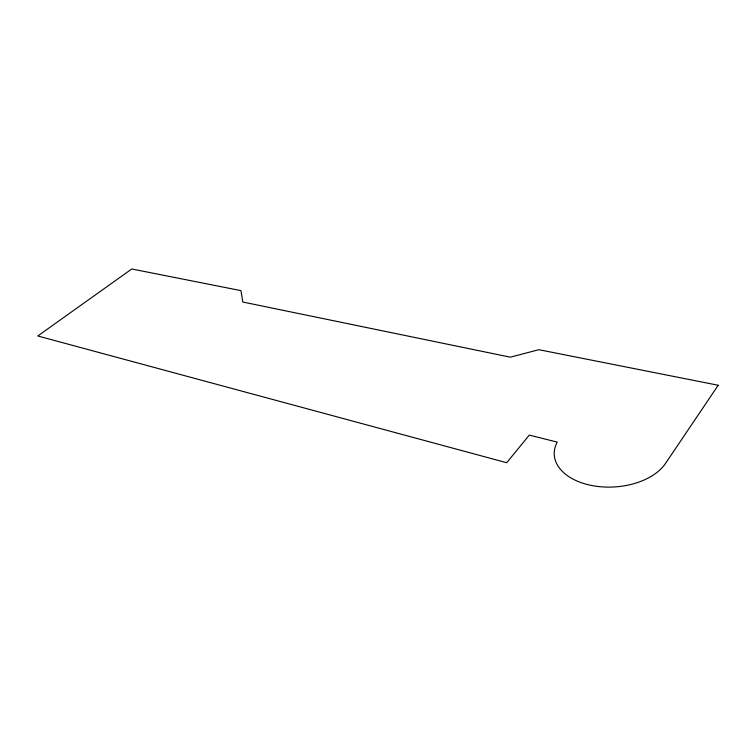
<?xml version="1.0" encoding="UTF-8"?>
<svg xmlns="http://www.w3.org/2000/svg" width="756" height="756" viewBox="0 0 756 756"><rect width="100%" height="100%" fill="white"/><g stroke="black" fill="none" stroke-linecap="round" stroke-linejoin="round"><path stroke-width="1.13" d="M718.2 385.258L665.535 463.4A58.023 35.598 -3.3 0 1 591.636 485.484A58.023 35.598 -3.3 0 1 557.219 442.099L529.276 435.116L506.7 462.719L37.8 335.976L131.771 268.985L240.947 290.625L242.808 302.022L510.309 357.172L538.858 349.697L718.2 385.258"/></g></svg>
